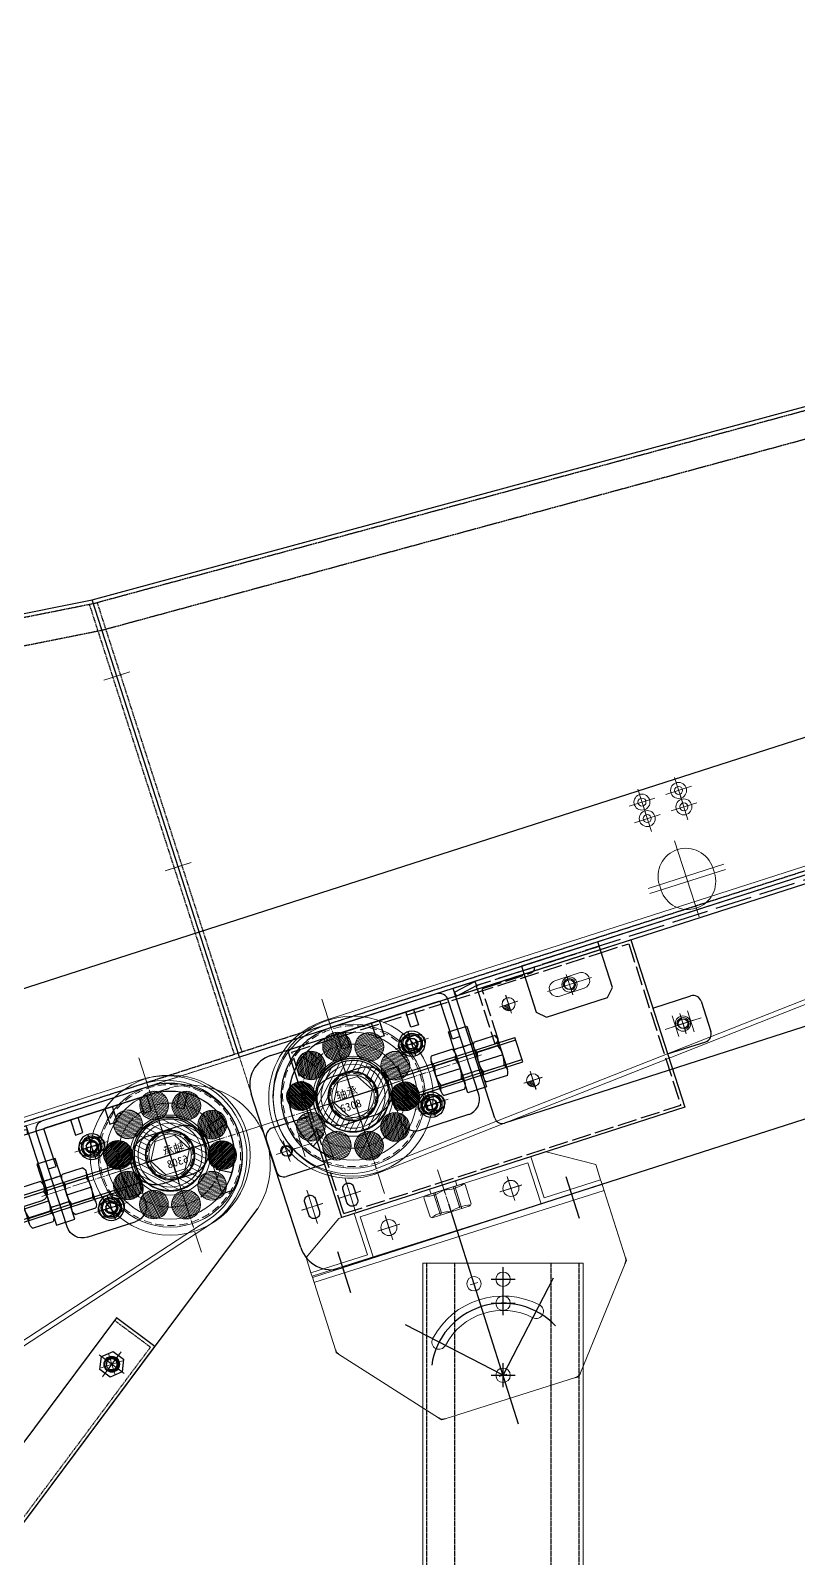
# Model space of a CAD drawing. Header units: millimetres. Extents: x 845401 to 948039, y 511594 to 550263.
# Drawn here: x 902883 to 903362, y 544708 to 545663 of the extents above; entities that cross this region are included whole.
import ezdxf

# ---------------------------------------------------------------- set-up
doc = ezdxf.new("R2010")
doc.units = ezdxf.units.MM
for name, pattern in [('ACAD_ISO02W100', [15, 12, -3]), ('CENTER', [0]), ('CENTER2', [28.575, 19.05, -3.175, 3.175, -3.175]), ('CENTERX2', [4, 2.5, -0.5, 0.5, -0.5]), ('DASHED', [0.75, 0.5, -0.25]), ('DASHED2', [0.375, 0.25, -0.125]), ('HIDDEN', [0.375, 0.25, -0.125])]:
    doc.linetypes.add(name, pattern=pattern)
for name, color, linetype in [('00', 7, 'Continuous'), ('1轮廓实线层', 7, 'Continuous'), ('21', 1, 'Continuous'), ('2细线层', 4, 'Continuous'), ('3中心线层', 1, 'CENTER'), ('4虚线层', 6, 'DASHED'), ('5剖面线层', 2, 'Continuous'), ('CL', 7, 'Continuous'), ('虚线', 4, 'ACAD_ISO02W100')]:
    doc.layers.add(name, color=color, linetype=linetype)
for name, color, linetype, lineweight in [('A-剖-0.10mm.......SECT-L01', 255, 'Continuous', 18), ('中心线', 1, 'CENTER', 9), ('剖面线', 6, 'Continuous', 15), ('粗实线', 7, 'Continuous', 30), ('细实线', 2, 'Continuous', 18)]:
    doc.layers.add(name, color=color, linetype=linetype, lineweight=lineweight)

# ---------------------------------------------------------------- blocks, each defined once
blk = doc.blocks.new('G$C6DD73EE0')
at = {"linetype": 'ByBlock', "lineweight": -2}
h = blk.add_hatch(color=2, dxfattribs=at)
h.paths.add_polyline_path([(2.5, -228.91), (2.5, -237.41), (11, -237.41)])
h.paths.add_polyline_path([(89, -237.41), (97.5, -237.41), (97.5, -228.91)])
for p, q in [((0, -247.41, 6.36), (0, 388.38)), ((100, 388.38), (0, 388.38)), ((100, -247.41, 6.36), (100, 388.38)), ((100, -237.41, 6.36), (0, -237.41, 6.36)), ((100, -247.41, 6.36), (0, -247.41, 6.36))]:
    blk.add_line(p, q)
for centre in [(50, 378.38), (50, 363.38), (50, 318.38), (50, 22.59, 6.36), (50, -77.41, 6.36), (20, -182.41, 6.36), (80, -182.41, 6.36)]:
    blk.add_circle(centre, 4.5)
at = {"layer": '3中心线层'}
for p, q in [((50, 370.88), (50, 385.88)), ((42.5, 378.38), (57.5, 378.38)), ((42.5, 363.38), (57.5, 363.38)), ((50, 355.88), (50, 370.88)), ((50, 310.88), (50, 325.88)), ((42.5, 318.38), (57.5, 318.38)), ((50, 32.79, 6.36), (50, 12.39, 6.36)), ((39.8, 22.59, 6.36), (60.2, 22.59, 6.36)), ((50, -67.21, 6.36), (50, -87.61, 6.36)), ((39.8, -77.41, 6.36), (60.2, -77.41, 6.36)), ((20, -165.91, 6.36), (20, -198.91, 6.36)), ((80, -165.91, 6.36), (80, -198.91, 6.36)), ((3.5, -182.41, 6.36), (36.5, -182.41, 6.36)), ((63.5, -182.41, 6.36), (96.5, -182.41, 6.36)), ((50, -255.79, 6.36), (50, -229.59, 6.36))]:
    blk.add_line(p, q, dxfattribs=at)
at = {"layer": '4虚线层'}
for p, q in [((2.5, -237.41, 6.36), (2.5, 388.38)), ((20, -237.41, 6.36), (20, 388.38)), ((80, -237.41, 6.36), (80, 388.38)), ((97.5, -237.41, 6.36), (97.5, 388.38)), ((42, -237.41, 6.36), (42, -247.41, 6.36)), ((43, -237.41, 6.36), (43, -247.41, 6.36)), ((57, -237.41, 6.36), (57, -247.41, 6.36)), ((58, -237.41, 6.36), (58, -247.41, 6.36))]:
    blk.add_line(p, q, dxfattribs=at)
at = {"layer": '5剖面线层'}
for p, q in [((11, -237.41, 6.36), (2.5, -228.91, 6.36)), ((89, -237.41, 6.36), (97.5, -228.91, 6.36))]:
    blk.add_line(p, q, dxfattribs=at)
blk = doc.blocks.new('G$C56B2856F')
at = {"linetype": 'ByBlock', "lineweight": -2}
h = blk.add_hatch(dxfattribs=at)
h.set_pattern_fill('ANSI31', color=0, scale=0.2, style=0)
h.set_pattern_definition([(45, (-3782.49265, -49905.5814), (-0.449012806, 0.449012806), [])])
h.paths.add_polyline_path([(4.25, 0), (0, 0), (0, -4.25, 0.4142136)])
at = {"color": 1, "linetype": 'CENTER', "lineweight": -2, "ltscale": 3}
for p, q in [((-6.25, 0), (6.25, 0)), ((0, 6.25), (0, -6.25))]:
    blk.add_line(p, q, dxfattribs=at)
at = {"color": 0, "linetype": 'ByBlock', "lineweight": -2}
blk.add_circle((0, 0), 4.25, dxfattribs=at)
blk = doc.blocks.new('G$C93B904BA')
at = {"color": 1, "linetype": 'CENTER', "lineweight": -2, "ltscale": 3}
for p, q in [((-7, 0), (7, 0)), ((0, 7), (0, -7))]:
    blk.add_line(p, q, dxfattribs=at)
at = {"color": 0, "linetype": 'ByBlock', "lineweight": -2}
blk.add_circle((0, 0), 5, dxfattribs=at)
blk = doc.blocks.new('A$C040F782D12')
for p, q in [((862828.4, -655715.1), (862866.9, -655715.1)), ((862828.4, -655715.1), (862828.4, -655715.1)), ((862863.9, -655718.1), (862831.4, -655718.1)), ((862865.4, -655752.1), (862865.4, -655719.6)), ((862868.4, -655716.6), (862868.4, -655755.1)), ((862868.4, -655755.1), (862868.4, -655755.1))]:
    blk.add_line(p, q)
for centre, radius, start, end in [((862831.4, -655715.1), 3, 180, 270), ((862863.9, -655719.6), 1.5, 0, 90), ((862866.9, -655716.6), 1.5, 0, 90), ((862868.4, -655752.1), 3, 180, 270)]:
    blk.add_arc(centre, radius, start, end)
blk = doc.blocks.new('A$C433C1705')
at = {"layer": '虚线', "ltscale": 5}
blk.add_blockref('A$C040F782D12', (-862828.4, 655755.1), dxfattribs=at)
blk = doc.blocks.new('G$C43B7555D')
at = {"layer": '粗实线'}
for p, q in [((6.5, 1.5), (6.5, 91)), ((1036, 91), (6.5, 91)), ((6.5, 91), (6.5, 91)), ((1036, 46), (1036, 91)), ((463.2, 41), (1031, 41)), ((458.2, 36), (458.2, 1.5)), ((453.2, -3.5), (11.5, -3.5))]:
    blk.add_line(p, q, dxfattribs=at)
for centre, radius, start, end in [((463.2, 36), 5, 90.0001, 180.0001), ((1031, 46), 5, 270.0001, 0.0001), ((11.5, 1.5), 5, 180.0001, 270.0001), ((453.2, 1.4), 4.97, 270.0534, 0.309)]:
    blk.add_arc(centre, radius, start, end, dxfattribs=at)
at = {"layer": '虚线', "ltscale": 2}
for p, q in [((6.7, 88.4), (21.5, 91)), ((21.5, 91), (21.7, 88)), ((1020.7, 88), (1021, 91)), ((1021, 91), (1035.7, 88.4)), ((6.7, 88.4), (7.2, 85.4)), ((7.2, 85.4), (21.7, 88)), ((1020.7, 88), (21.7, 88)), ((1020.7, 88), (1035.2, 85.5)), ((1035.7, 88.4), (1035.2, 85.5))]:
    blk.add_line(p, q, dxfattribs=at)
at = {"layer": '虚线'}
for p, q in [((537, 66), (537, 88)), ((540, 66), (540, 88)), ((586.5, 88), (586.5, 66)), ((589.5, 88), (589.5, 66)), ((586.5, 66), (540, 66)), ((586.5, 63), (540, 63))]:
    blk.add_line(p, q, dxfattribs=at)
for centre, start, end in [((540, 66), 180.0001, 270.0001), ((586.5, 66), 270.0001, 0.0001)]:
    blk.add_arc(centre, 3, start, end, dxfattribs=at)
at = {"color": 0, "linetype": 'ByBlock', "lineweight": -2, "xscale": -1, "rotation": 8.58913231783558e-05}
for name, p in [('G$C56B2856F', (38, 70)), ('G$C93B904BA', (80, 70, 0)), ('G$C56B2856F', (258.6, 70)), ('G$C56B2856F', (416.2, 70)), ('G$C93B904BA', (521.2, 70)), ('G$C56B2856F', (741.9, 70)), ('G$C93B904BA', (962.4, 70)), ('G$C56B2856F', (1004.4, 70)), ('G$C56B2856F', (38, 17.5)), ('G$C93B904BA', (143, 22.8)), ('G$C56B2856F', (258.8, 17.5)), ('G$C56B2856F', (416.2, 17.5))]:
    blk.add_blockref(name, p, dxfattribs=at)
at = {"layer": '虚线', "ltscale": 2, "xscale": -1, "rotation": 8.58913231783558e-05}
blk.add_blockref('A$C433C1705', (61.4, 48), dxfattribs=at)
at = {"layer": '虚线', "ltscale": 2, "rotation": 8.589132319238923e-05}
blk.add_blockref('A$C433C1705', (979.4, 48), dxfattribs=at)
blk = doc.blocks.new('*U1971')
for p, q in [((-15.9, -9.81), (-15.9, 9.81)), ((-14.71, 13.09), (-1.19, 13.09)), ((0, 9.81), (0, -9.81)), ((-14.71, 6.54), (-1.19, 6.54)), ((-14.71, -6.54), (-1.19, -6.54)), ((-1.19, -13.08), (-14.71, -13.08))]:
    blk.add_line(p, q)
for centre, radius, start, end in [((-10.82, 9.81), 5.08, 139.9424, 220.0576), ((-5.08, 9.81), 5.08, 319.9424, 40.0576), ((2.64, 0), 18.54, 159.34022, 200.65978), ((-18.54, 0), 18.54, 339.34022, 20.65978), ((-10.82, -9.81), 5.08, 139.9424, 220.0576), ((-5.08, -9.81), 5.08, 319.9424, 40.0576)]:
    blk.add_arc(centre, radius, start, end)
at = {"layer": '3中心线层'}
blk.add_line((-15.9, 0), (0, 0), dxfattribs=at)
blk = doc.blocks.new('*U1972')
for p, q in [((0, -9.81), (0, 9.81)), ((1.19, 13.08), (14.71, 13.08)), ((15.9, 9.81), (15.9, -9.81)), ((14.71, 6.54), (1.19, 6.54)), ((14.71, -6.54), (1.19, -6.54)), ((14.71, -13.09), (1.19, -13.09))]:
    blk.add_line(p, q)
for centre, radius, start, end in [((5.08, 9.81), 5.08, 139.9424, 220.0576), ((10.82, 9.81), 5.08, 319.9424, 40.0576), ((18.54, 0), 18.54, 159.34022, 200.65978), ((-2.64, 0), 18.54, 339.34022, 20.65978), ((5.08, -9.81), 5.08, 139.9424, 220.0576), ((10.82, -9.81), 5.08, 319.9424, 40.0576)]:
    blk.add_arc(centre, radius, start, end)
at = {"layer": '3中心线层'}
blk.add_line((15.9, 0), (0, 0), dxfattribs=at)
blk = doc.blocks.new('*U1973')
at = {"layer": '1轮廓实线层'}
for p, q in [((-10, 9.81), (-10, 0)), ((0, 13.08), (-8.5, 13.08)), ((0, -13.09), (0, 13.08)), ((-10, 0), (-10, -9.81)), ((0, 6.54), (-8.5, 6.54)), ((0, 8), (75, 8)), ((0, -8), (0, 8)), ((75, -8), (75, 8)), ((0, -6.54), (-8.5, -6.54)), ((0, -8), (75, -8)), ((0, -13.09), (-8.5, -13.09))]:
    blk.add_line(p, q, dxfattribs=at)
for centre, radius, start, end in [((-5.68, 9.81), 4.32, 130.73327, 229.26673), ((5.02, 0), 15.02, 154.17392, 205.82608), ((-5.68, -9.81), 4.32, 130.73327, 229.26673)]:
    blk.add_arc(centre, radius, start, end, dxfattribs=at)
at = {"layer": '2细线层'}
for p, q in [((0, 6.4), (75, 6.4)), ((0, -6.4), (75, -6.4))]:
    blk.add_line(p, q, dxfattribs=at)
blk = doc.blocks.new('6308zza')
h = blk.add_hatch()
h.set_pattern_fill('ANSI31', color=2, scale=0.25, style=0)
h.set_pattern_definition([(45, (-1872.5048, -2641.3872), (-0.561266, 0.561266), [])])
h.paths.add_polyline_path([(9, 32.5, 1), (-9, 32.5, 1)])
h = blk.add_hatch()
h.set_pattern_fill('ANSI31', color=2, scale=0.25, angle=36, style=0)
h.set_pattern_definition([(81, (37.6802, -3237.5578), (-0.78397762, 0.12416986), [])])
h.paths.add_polyline_path([(-28.1, 26.29, 1), (-10.1, 26.29, 1)])
h = blk.add_hatch()
h.set_pattern_fill('ANSI31', color=2, scale=0.25, angle=-36, style=0)
h.set_pattern_definition([(9, (-3067.45665, -1036.2964), (-0.12416986, 0.78397762), [])])
h.paths.add_polyline_path([(10.1, 26.29, 1), (28.1, 26.29, 1)])
h = blk.add_hatch()
h.set_pattern_fill('ANSI31', color=2, scale=0.25, angle=72, style=0)
h.set_pattern_definition([(117, (1933.4727, -2597.09144), (-0.70723643, -0.36035496), [])])
h.paths.add_polyline_path([(-39.91, 10.04, 1), (-21.91, 10.04, 1)])
h = blk.add_hatch()
h.set_pattern_fill('ANSI31', color=2, scale=0.25, angle=-72, style=0)
h.set_pattern_definition([(333, (-3090.7443, 964.6244), (0.36035496, 0.70723643), [])])
h.paths.add_polyline_path([(39.91, 10.04, 1), (21.91, 10.04, 1)])
h = blk.add_hatch()
h.set_pattern_fill('ANSI31', color=2, scale=0.25, angle=108, style=0)
h.set_pattern_definition([(153, (3090.7443, -964.6244), (-0.36035496, -0.70723643), [])])
h.paths.add_polyline_path([(-39.91, -10.04, 1), (-21.91, -10.04, 1)])
h = blk.add_hatch()
h.set_pattern_fill('ANSI31', color=2, scale=0.25, angle=-108, style=0)
h.set_pattern_definition([(297, (-1933.4727, 2597.09144), (0.70723643, 0.36035496), [])])
h.paths.add_polyline_path([(39.91, -10.04, 1), (21.91, -10.04, 1)])
h = blk.add_hatch()
h.set_pattern_fill('ANSI31', color=2, scale=0.25, angle=144, style=0)
h.set_pattern_definition([(189, (3067.45665, 1036.2964), (0.12416986, -0.78397762), [])])
h.paths.add_polyline_path([(-10.1, -26.29, 1), (-28.1, -26.29, 1)])
h = blk.add_hatch()
h.set_pattern_fill('ANSI31', color=2, scale=0.25, angle=-144, style=0)
h.set_pattern_definition([(261, (-37.6802, 3237.5578), (0.78397762, -0.12416986), [])])
h.paths.add_polyline_path([(28.1, -26.29, 1), (10.1, -26.29, 1)])
h = blk.add_hatch()
h.set_pattern_fill('ANSI31', color=2, scale=0.25, angle=180, style=0)
h.set_pattern_definition([(225, (1872.5048, 2641.3872), (0.561266, -0.561266), [])])
h.paths.add_polyline_path([(9, -32.5, 1), (-9, -32.5, 1)])
at = {"color": 1, "linetype": 'CENTER2', "ltscale": 0.25}
for p, q in [((0, 50), (0, -50)), ((-50, 0), (50, 0))]:
    blk.add_line(p, q, dxfattribs=at)
at = {"color": 2}
for centre, radius in [((0, 0), 45), ((0, 0), 40), ((0, 32.5), 9), ((-19.1, 26.29), 9), ((19.1, 26.29), 9), ((0, 0), 25), ((0, 0), 20), ((-30.91, 10.04), 9), ((30.91, 10.04), 9), ((-30.91, -10.04), 9), ((30.91, -10.04), 9), ((-19.1, -26.29), 9), ((19.1, -26.29), 9), ((0, -32.5), 9)]:
    blk.add_circle(centre, radius, dxfattribs=at)
at = {"color": 1, "linetype": 'CENTER2', "ltscale": 0.25}
blk.add_circle((0, 0), 32.5, dxfattribs=at)
at = {"color": 3, "insert": (-10.02, 5.53), "char_height": 5, "width": 23.1038, "attachment_point": 1}
blk.add_mtext('{\\fSimSun|b0|i0|c134|p54;轴承}6308', dxfattribs=at)
blk = doc.blocks.new('ztt2015-05-20e')
at = {"layer": '剖面线'}
h = blk.add_hatch(dxfattribs=at)
h.set_pattern_fill('ANSI31', color=256, scale=25, style=0)
h.set_pattern_definition([(45, (-811205.8484, 604385.6305), (-2.209708691, 2.209708691), [])])
h.paths.add_polyline_path([(-7, 15.5), (-7, 22.5, 0.414214), (-29.5, 0), (-22.5, 0, -0.414214)])
h.paths.add_polyline_path([(-7, 22.5), (-7, 15.5, -0.414214), (8.5, 0), (15.5, 0, 0.414214)])
h.paths.add_polyline_path([(15.5, 0), (8.5, 0, -0.414214), (-7, -15.5), (-7, -22.5, 0.414214)])
h.paths.add_polyline_path([(-22.5, 0), (-29.5, 0, 0.414214), (-7, -22.5), (-7, -15.5, -0.414214)])
at = {"layer": '中心线'}
for p, q in [((-7, 28), (-7, -28)), ((-35, 0), (21, 0))]:
    blk.add_line(p, q, dxfattribs=at)
at = {"layer": '粗实线', "color": 0}
for radius in [22.5, 15.5]:
    blk.add_circle((-7, 0), radius, dxfattribs=at)
blk = doc.blocks.new('A$C20566805')
at = {"color": 1, "linetype": 'CENTERX2'}
for p, q in [((26, 0), (26, 52)), ((0, 26), (52, 26))]:
    blk.add_line(p, q, dxfattribs=at)
at = {"color": 0}
blk.add_lwpolyline([(19.65, 37), (13.3, 26), (19.65, 15), (32.35, 15), (38.7, 26), (32.35, 37)], close=True, dxfattribs=at)
for radius in [22.5, 15]:
    blk.add_circle((26, 26), radius, dxfattribs=at)
at = {"color": 4, "linetype": 'DASHED2'}
blk.add_circle((26, 26), 13.25, dxfattribs=at)
blk = doc.blocks.new('gzsf1234-0o9u')
at = {"color": 1, "linetype": 'CENTER2'}
for p, q in [((11.89, 46.73), (11.89, -80.78)), ((11.89, 0.48), (11.89, -34.52)), ((-51.86, -17.02), (75.65, -17.02)), ((-8.61, -17.02), (32.39, -17.02))]:
    blk.add_line(p, q, dxfattribs=at)
for radius in [50, 20]:
    blk.add_circle((11.89, -17.02), radius)
at = {"color": 4, "linetype": 'HIDDEN', "ltscale": 20}
for radius in [44, 22.5, 15, 14.25]:
    blk.add_circle((11.89, -17.02), radius, dxfattribs=at)
blk.add_blockref('6308zza', (11.89, -17.02))
at = {"color": 0}
for name, p in [('ztt2015-05-20e', (18.89, -17.02)), ('A$C20566805', (-14.11, -43.02))]:
    blk.add_blockref(name, p, dxfattribs=at)
blk = doc.blocks.new('护套')
for p, q in [((-23.5, 0), (-23.5, -33)), ((23.5, 0), (23.5, -23))]:
    blk.add_line(p, q)
blk.add_arc((0, 0), 23.5, 0, 180)
at = {"layer": '00', "ltscale": 0.08}
for centre in [(45, 20), (45, -20)]:
    blk.add_circle(centre, 3.5, dxfattribs=at)
at = {"layer": '00', "color": 4, "ltscale": 0.08}
for centre in [(45, 20), (45, -20)]:
    blk.add_arc(centre, 4, 90, 0, dxfattribs=at)
at = {"layer": '1轮廓实线层'}
for p, q in [((69, 45), (0, 45)), ((75, -23), (75, 39)), ((65, -33), (33.5, -33))]:
    blk.add_line(p, q, dxfattribs=at)
blk.add_lwpolyline([(75, 15), (70, 15), (70, 39, 0.414214), (69, 40), (0, 40, 0.72668), (-23.5, -32.37, 0.72668)], format="xyb", dxfattribs=at)
for centre, radius, start, end in [((0, 0), 45, 90, 227.16657), ((69, 39), 6, 0, 90), ((33.5, -23), 10, 180, 270), ((65, -23), 10, 270, 0)]:
    blk.add_arc(centre, radius, start, end, dxfattribs=at)
at = {"layer": '3中心线层'}
for p, q in [((38.37, 20), (51.63, 20)), ((45, 14), (45, 26)), ((0, 16.74), (0, -16.74)), ((-16.74, 0), (16.74, 0)), ((45, -26), (45, -14)), ((38.37, -20), (51.63, -20))]:
    blk.add_line(p, q, dxfattribs=at)
at = {"layer": 'CL', "ltscale": 0.08}
blk.add_line((-30.59, -33), (-23.5, -33), dxfattribs=at)
for points in [[(7.5, 40), (7.5, 30), (2.5, 30), (2.5, 40)], [(30, 40), (30, 30), (25, 30), (25, 40)], [(52.5, 40), (52.5, 30), (47.5, 30), (47.5, 40)], [(-17.8, 35.82), (-12.83, 27.23), (-17.17, 24.73), (-22.13, 33.32)], [(-37.91, 12.75), (-28.33, 10.18), (-29.62, 5.35), (-39.21, 7.92)], [(-35.82, -17.8), (-27.23, -12.83), (-24.73, -17.17), (-33.32, -22.13)]]:
    blk.add_lwpolyline(points, dxfattribs=at)
blk = doc.blocks.new('OHM08')
at = {"layer": '21', "linetype": 'Continuous'}
for p, q in [((-2, 0), (-7.5, 0)), ((-1, 0), (1, 0)), ((0, 2), (0, 7.5)), ((0, -1), (0, 1)), ((2, 0), (7.5, 0)), ((0, -2), (0, -7.5))]:
    blk.add_line(p, q, dxfattribs=at)
blk.add_lwpolyline([(3, 1.73), (0, 3.46), (-3, 1.73), (-3, -1.73), (0, -3.46), (3, -1.73)], close=True, dxfattribs=at)
for radius in [6.5, 5.63]:
    blk.add_circle((0, 0), radius, dxfattribs=at)
blk = doc.blocks.new('A$C31E67C0F')
at = {"layer": '21', "linetype": 'Continuous'}
blk.add_circle((8, 8), 8, dxfattribs=at)
at = {"linetype": 'Continuous'}
blk.add_blockref('OHM08', (8, 8), dxfattribs=at)
blk = doc.blocks.new('G$C1B4E7024')
at = {"color": 6, "linetype": 'DASHED', "lineweight": -2}
blk.add_lwpolyline([(63.75, 108.75), (3.75, 108.75), (3.75, 83.75)], dxfattribs=at)
blk.add_lwpolyline([(63.75, 108.75), (3.75, 108.75), (3.75, 83.75)], dxfattribs=at)
blk.add_lwpolyline([(63.75, 108.75), (3.75, 108.75), (3.75, 83.75)], dxfattribs=at)
at = {"color": 0, "linetype": 'ByBlock', "lineweight": -2}
blk.add_circle((63.75, 63.75), 50, dxfattribs=at)
at = {"color": 0}
blk.add_circle((63.75, 64.76), 23, dxfattribs=at)
blk.add_blockref('gzsf1234-0o9u', (51.86, 80.78))
at = {"extrusion": (0, 0, -1), "xscale": -1, "zscale": -1}
blk.add_blockref('护套', (-63.75, 63.75), dxfattribs=at)
at = {"layer": '1轮廓实线层'}
for name, p in [('*U1973', (96.19, 59.75)), ('*U1971', (132.75, 59.75)), ('*U1972', (144.75, 59.75))]:
    blk.add_blockref(name, p, dxfattribs=at)
at = {"layer": '21', "linetype": 'Continuous'}
for p in [(100.75, 75.75), (100.75, 35.75)]:
    blk.add_blockref('A$C31E67C0F', p, dxfattribs=at)
blk = doc.blocks.new('M8LMDS')
at = {"layer": '中心线', "ltscale": 2.5}
for p, q in [((0, 9.69), (0, -9.69)), ((-9.69, 0), (9.69, 0))]:
    blk.add_line(p, q, dxfattribs=at)
at = {"layer": '虚线', "color": 2}
blk.add_lwpolyline([(-4.04, 7), (-8.08, 0), (-4.04, -7), (4.04, -7), (8.08, 0), (4.04, 7)], close=True, dxfattribs=at)
at = {"layer": '虚线', "color": 2, "ltscale": 10}
blk.add_circle((0, 0), 3.4, dxfattribs=at)
blk.add_arc((0, 0), 4, 0, 270, dxfattribs=at)
blk = doc.blocks.new('G$C99142C59')
at = {"layer": '中心线', "color": 1, "linetype": 'CENTER2', "ltscale": 5}
for p, q in [((-8, 0), (8, 0)), ((0, -8), (0, 8))]:
    blk.add_line(p, q, dxfattribs=at)
at = {"layer": '粗实线'}
blk.add_circle((0, 0), 4.5, dxfattribs=at)
blk.add_blockref('M8LMDS', (0, 0))
blk = doc.blocks.new('G$CC7797B18')
at = {"color": 0, "linetype": 'ByBlock', "lineweight": -2, "xscale": -1, "rotation": 270}
blk.add_blockref('G$C99142C59', (0, 0), dxfattribs=at)
blk = doc.blocks.new('A$C38D108FB')
at = {"layer": '粗实线'}
blk.add_lwpolyline([(0, 325), (30, 325), (30, 25), (0, 25)], close=True, dxfattribs=at)
at = {"layer": '虚线', "linetype": 'DASHED'}
blk.add_lwpolyline([(0, 323), (28, 323), (28, 27), (0, 27)], dxfattribs=at)
at = {"color": 0, "linetype": 'ByBlock', "lineweight": -2, "rotation": 90}
blk.add_blockref('G$CC7797B18', (15, 300), dxfattribs=at)
at = {"color": 0, "linetype": 'ByBlock', "lineweight": -2, "xscale": -1, "rotation": 90}
blk.add_blockref('G$CC7797B18', (15, 50), dxfattribs=at)
blk = doc.blocks.new('A$C3BF44A2F')
at = {"layer": '中心线', "ltscale": 4}
for p, q in [((570.01, 62.5), (570.01, 50.5)), ((770.01, 62.5), (770.01, 50.5))]:
    blk.add_line(p, q, dxfattribs=at)
at = {"layer": '粗实线'}
for p, q in [((200, 245), (200, 305)), ((200, 305), (200, 305)), ((200, 305), (870, 305)), ((870, 305), (870, 55)), ((200, 245), (470, 55)), ((870, 55), (470, 55))]:
    blk.add_line(p, q, dxfattribs=at)
at = {"layer": '虚线'}
for p, q in [((202.5, 302.5), (867.5, 302.5)), ((202.5, 246.3), (202.5, 302.5)), ((867.5, 302.5), (867.5, 57.5)), ((202.5, 290), (200, 290)), ((202.5, 275), (200, 275)), ((202.5, 270), (200, 270)), ((870, 255.01), (867.5, 255.01)), ((202.5, 246.3), (200, 245)), ((202.5, 246.3), (470.79, 57.5)), ((870, 240.01), (867.5, 240.01)), ((870, 235.01), (867.5, 235.01)), ((250.51, 212.51), (249.07, 210.47)), ((870, 85.01), (867.5, 85.01)), ((870, 70.01), (867.5, 70.01)), ((867.5, 57.5), (470.78, 57.5)), ((870, 65.01), (867.5, 65.01))]:
    blk.add_line(p, q, dxfattribs=at)
blk = doc.blocks.new('ew323')
at = {"color": 2, "linetype": 'HIDDEN', "ltscale": 10}
for p, q in [((-1.46, 60.5), (-1.46, 46)), ((10.54, 60.5), (10.54, 46))]:
    blk.add_line(p, q, dxfattribs=at)
at = {"color": 2}
for p, q in [((-1.46, 47.25), (-1.46, 59.24)), ((10.54, 47.25), (10.54, 59.24))]:
    blk.add_line(p, q, dxfattribs=at)
at = {"color": 1, "linetype": 'CENTER2', "ltscale": 0.25}
blk.add_line((4.54, 63.3), (4.54, 41.92), dxfattribs=at)
at = {"color": 2}
blk.add_lwpolyline([(-7.96, 60.5), (17.04, 60.5), (18.04, 59.5), (18.04, 47), (17.04, 46), (-7.96, 46), (-8.96, 47), (-8.96, 59.5)], close=True, dxfattribs=at)
blk.add_lwpolyline([(-2.46, 46), (-2.46, 60.5), (11.54, 60.5), (11.54, 46)], dxfattribs=at)
for centre, start, end in [((-2.26, 78.34), 251.72079, 290.86753), ((11.34, 78.34), 249.13247, 288.27921), ((-2.26, 28.16), 69.13247, 108.27921), ((11.34, 28.16), 71.72079, 110.86753)]:
    blk.add_arc(centre, 19.09, start, end, dxfattribs=at)
blk = doc.blocks.new('A$C58470C7F')
at = {"color": 1, "linetype": 'CENTER', "lineweight": -2, "ltscale": 3}
blk.add_line((85, 24.11), (85, 40.11), dxfattribs=at)
at = {"color": 0, "linetype": 'ByBlock', "lineweight": -2}
for p, q in [((17, 30), (-10, 13)), ((17, 30), (27, 30)), ((143, 30), (27, 30)), ((27, 30), (27, 3)), ((143, 3), (143, 30)), ((143, 30), (153, 30)), ((153, 30), (180, 13)), ((30, 0), (30, 27)), ((30, 27), (140, 27)), ((140, 27), (140, 0)), ((-10, 3), (-10, 13)), ((180, 13), (180, 3)), ((27, 3), (-10, 3)), ((-10, 3), (-10, 0)), ((-10, 0), (30, 0)), ((140, 0), (180, 0)), ((180, 3), (143, 3)), ((180, 0), (180, 3))]:
    blk.add_line(p, q, dxfattribs=at)
at = {"color": 4, "linetype": 'DASHED', "lineweight": -2}
for p, q in [((76.5, 30), (76.5, 27)), ((93.5, 30), (93.5, 27))]:
    blk.add_line(p, q, dxfattribs=at)
at = {"color": 1, "linetype": 'CENTER', "lineweight": -2}
for p, q in [((45, 22.91), (45, 7.09)), ((125, 22.91), (125, 7.09)), ((37.75, 15), (52.25, 15)), ((117.75, 15), (132.25, 15)), ((10, 6.43), (10, -5.07)), ((160, 6.43), (160, -5.07))]:
    blk.add_line(p, q, dxfattribs=at)
at = {"color": 0, "linetype": 'ByBlock', "lineweight": -2}
blk.add_lwpolyline([(30, 27), (140, 27), (140, 0), (30, 0)], close=True, dxfattribs=at)
for centre in [(45, 15), (125, 15)]:
    blk.add_circle(centre, 5, dxfattribs=at)
at = {"xscale": -1}
blk.add_blockref('ew323', (89.54, -33.5), dxfattribs=at)
blk = doc.blocks.new('G$C22525416')
at = {"color": 0, "linetype": 'ByBlock', "lineweight": -2}
for centre in [(-4.7, 193.7), (79.4, 193.7)]:
    blk.add_circle(centre, 5.25, dxfattribs=at)
blk.add_arc((1207.4, 272.5), 52.6, 309.6933, 87.1835, dxfattribs=at)
at = {"layer": '中心线', "color": 1, "linetype": 'CENTER2', "ltscale": 8}
for p, q in [((46.6, 296.6), (46.6, 311.3)), ((1149.7, 296.6), (1149.7, 311.3)), ((-0.6, 263.5), (-0.6, 302.4)), ((35.1, 304), (58.2, 304)), ((1161.3, 304), (1138.1, 304)), ((1197, 263.5), (1197, 302.4)), ((-30, 283), (28.8, 283)), ((67.9, 283), (87.8, 283)), ((1128.4, 283), (1108.5, 283)), ((1226.4, 283), (1167.6, 283)), ((35.1, 262), (58.2, 262)), ((46.6, 254.6), (46.6, 269.3)), ((1161.3, 262), (1138.1, 262)), ((1149.7, 254.6), (1149.7, 269.3))]:
    blk.add_line(p, q, dxfattribs=at)
at = {"layer": '中心线'}
for p, q in [((156.9, 315), (156.9, 303.5)), ((151.2, 309.3), (162.7, 309.3)), ((-58.9, 262), (-47.4, 262)), ((-53.2, 267.7), (-53.2, 256.2)), ((214.2, 262), (225.8, 262)), ((220, 267.7), (220, 256.2)), ((-48.4, 233.6), (-48.4, 210.5)), ((-48.4, 233.1), (-48.4, 211.1)), ((-22.2, 233.6), (-22.2, 210.5)), ((-22.2, 233.1), (-22.2, 211.1)), ((-55.8, 222.1), (-41.1, 222.1)), ((-55.4, 222.1), (-41.4, 222.1)), ((-29.5, 222.1), (-14.8, 222.1)), ((-29.2, 222.1), (-15.2, 222.1)), ((-4.7, 200.9), (-4.7, 189.9)), ((79.4, 200.9), (79.4, 187.4)), ((-11.9, 193.7), (2.6, 193.7)), ((72.1, 193.7), (86.6, 193.7))]:
    blk.add_line(p, q, dxfattribs=at)
at = {"layer": '粗实线'}
for p, q in [((-43.7, 325), (1210, 325)), ((376.8, 325), (1210, 325)), ((-63.7, 199), (-63.7, 305)), ((892.3, -16.4), (1241, 232)), ((304.5, 178), (-42.7, 178))]:
    blk.add_line(p, q, dxfattribs=at)
for points in [[(50.8, 299.3), (42.4, 299.3, -0.414214), (37.7, 304, -0.414214), (42.4, 308.7), (50.8, 308.7, -0.414214), (55.6, 304, -0.414214)], [(1145.5, 299.3), (1153.9, 299.3, 0.414214), (1158.6, 304, 0.414214), (1153.9, 308.7), (1145.5, 308.7, 0.414214), (1140.8, 304, 0.414214)], [(1206.9, 299.3), (1187, 299.3, 0.414214), (1170.7, 283, 0.414214), (1187, 266.7), (1206.9, 266.7, 0.414214), (1223.2, 283, 0.414214)], [(50.8, 257.2), (42.4, 257.2, -0.414214), (37.7, 262, -0.414214), (42.4, 266.7), (50.8, 266.7, -0.414214), (55.6, 262, -0.414214)], [(1145.5, 257.2), (1153.9, 257.2, 0.414214), (1158.6, 262, 0.414214), (1153.9, 266.7), (1145.5, 266.7, 0.414214), (1140.8, 262, 0.414214)]]:
    blk.add_lwpolyline(points, format="xyb", close=True, dxfattribs=at)
for points in [[(71.8, 304), (84.5, 304), (84.5, 262), (71.8, 262)], [(1124.5, 304), (1111.9, 304), (1111.9, 262), (1124.5, 262)]]:
    blk.add_lwpolyline(points, close=True, dxfattribs=at)
at = {"layer": '粗实线', "elevation": 0}
for points in [[(-10.6, 299.3), (9.3, 299.3, -0.414214), (25.6, 283, -0.414214), (9.3, 266.7), (-10.6, 266.7, -0.414214), (-26.9, 283, -0.414214)], [(-52.1, 217.8), (-52.1, 226.3, -0.414214), (-48.4, 229.9), (-48.4, 229.9, -0.414214), (-44.8, 226.3), (-44.8, 217.8, -0.414214), (-48.4, 214.2), (-48.4, 214.2, -0.414214)], [(-25.8, 217.8), (-25.8, 226.3, -0.414214), (-22.2, 229.9), (-22.2, 229.9, -0.414214), (-18.5, 226.3), (-18.5, 217.8, -0.414214), (-22.2, 214.2), (-22.2, 214.2, -0.414214)]]:
    blk.add_lwpolyline(points, format="xyb", close=True, dxfattribs=at)
at = {"layer": '粗实线'}
for centre in [(156.9, 309.3), (-53.2, 262), (220, 262)]:
    blk.add_circle(centre, 3.25, dxfattribs=at)
for centre, radius, start, end in [((-43.7, 305), 20, 90.0001, 180.0001), ((-42.7, 199), 21, 180.0001, 270.0001)]:
    blk.add_arc(centre, radius, start, end, dxfattribs=at)
at = {"layer": '细实线'}
for centre in [(156.9, 309.3), (-53.2, 262), (220, 262)]:
    blk.add_arc(centre, 4, 270.0001, 180.0001, dxfattribs=at)
at = {"layer": '虚线', "linetype": 'DASHED', "ltscale": 0.5}
for p, q in [((71.8, 291.9), (84.5, 291.9)), ((1124.5, 291.9), (1111.9, 291.9)), ((71.8, 274.1), (84.5, 274.1)), ((1124.5, 274.1), (1111.9, 274.1))]:
    blk.add_line(p, q, dxfattribs=at)
at = {"color": 0, "linetype": 'ByBlock', "lineweight": -2, "xscale": -1, "rotation": 9.018582662945749e-05}
for p in [(115, 309.2), (115, 256.8, 0)]:
    blk.add_blockref('G$C56B2856F', p, dxfattribs=at)
at = {"color": 0, "linetype": 'ByBlock', "lineweight": -2, "xscale": -1.050513166964526, "yscale": 1.050513166964526, "zscale": 1.050513166964527, "rotation": 9.018582662945749e-05}
blk.add_blockref('G$C93B904BA', (1118.5, 164), dxfattribs=at)
blk = doc.blocks.new('G$CC241A7A9')
at = {"layer": '中心线', "ltscale": 4}
for p, q in [((265, 53.19), (265, 66.82)), ((265, 53.19), (265, 66.82)), ((275, 53.19), (275, 66.82)), ((3.18, 60), (16.82, 60)), ((10, 53.18), (10, 66.82)), ((10, 53.18), (10, 66.82)), ((26.82, 60), (13.18, 60)), ((20, 53.18), (20, 66.82)), ((258.18, 60), (271.82, 60)), ((281.82, 60), (268.18, 60))]:
    blk.add_line(p, q, dxfattribs=at)
at = {"layer": '中心线', "ltscale": 0.25}
blk.add_line((270, 65.77), (270, 54.24), dxfattribs=at)
at = {"layer": '粗实线'}
for p, q in [((30, 76.47), (5, 76.47)), ((0, 70), (0, 50)), ((255, 75), (280, 75)), ((285, 70), (285, 50)), ((30, 45), (5, 45)), ((255, 45), (280, 45))]:
    blk.add_line(p, q, dxfattribs=at)
blk.add_lwpolyline([(50.84, 120), (235, 120), (255, 120), (255, 10), (30, 10), (30, 120)], close=True, dxfattribs=at)
for centre, radius, start, end in [((6.44, 70.2), 6.44, 102.89409, 181.71873), ((280, 70), 5, 0.00009, 90.00009), ((5, 50), 5, 180.00009, 270.00009), ((280, 50), 5, 270.00009, 0.00009)]:
    blk.add_arc(centre, radius, start, end, dxfattribs=at)
at = {"layer": '虚线'}
blk.add_line((32, 12), (253, 12), dxfattribs=at)
blk.add_lwpolyline([(32, 12), (32, 118), (62.08, 118), (233.76, 118), (253, 118), (253, 12)], dxfattribs=at)
blk = doc.blocks.new('G$CFCAD1EAC')
at = {"color": 1}
for points in [[(880.94, 292.56), (65.17, 239.65, -1.034279), (61.77, 340.44), (1201.55, 340.44, -0.874173), (1214.92, 241.34), (520.91, 51.64, -1.17665), (503.49, 211.34), (881.6, 197.54, 1.06248)], [(880.75, 295.41), (64.97, 242.5, -1.034279), (61.77, 337.59), (1201.55, 337.59, -0.874173), (1214.16, 244.1), (520.15, 54.39), (520.15, 54.39, -1.176676), (503.34, 208.48), (881.45, 194.69, 1.062473)]]:
    blk.add_lwpolyline(points, format="xyb", close=True, dxfattribs=at)
at = {"color": 0, "linetype": 'ByBlock', "lineweight": -2, "rotation": 359.9999999999903}
for name, p in [('G$C1B4E7024', (0.4, 226.32)), ('A$C58470C7F', (15.31, 190.08))]:
    blk.add_blockref(name, p, dxfattribs=at)
at = {"color": 0, "linetype": 'ByBlock', "lineweight": -2, "xscale": -1}
for name, p, rotation in [('G$C1B4E7024', (1267.92, 226.32), 359.9999999999903), ('A$C3BF44A2F', (1272.67, -19.94), 359.9999999999903), ('A$C38D108FB', (1161.47, 218.07), 125.463874823896)]:
    blk.add_blockref(name, p, dxfattribs=dict(at, rotation=rotation))
at = {"xscale": 0.9519157221889137, "yscale": 0.9519157221889137, "zscale": 0.9519157221889137, "rotation": 359.9999999999903}
for name, p in [('G$C43B7555D', (138.01, 248.47, 0)), ('G$C22525416', (64.75, 20.7))]:
    blk.add_blockref(name, p, dxfattribs=at)
blk.add_blockref('G$CC241A7A9', (4.16, 210.05))
blk = doc.blocks.new('A$C36980DBC')
for p, q in [((0, 127.1), (190, 127.1)), ((0, 78.91), (0, 127.1)), ((190, 78.91), (190, 127.1)), ((0, 123.1), (190, 123.1)), ((92.5, 92.1), (97.5, 92.1)), ((95, 89.6), (95, 94.6)), ((1.16, 75.71), (48.5, 18.9)), ((188.84, 75.71), (141.5, 18.9)), ((92.5, 32.1), (97.5, 32.1)), ((95, 29.6), (95, 34.6)), ((137.66, 17.1), (52.34, 17.1))]:
    blk.add_line(p, q)
for centre in [(95, 92.1), (95, 32.1)]:
    blk.add_circle(centre, 4.5)
for centre, radius, start, end in [((5, 78.91), 5, 180, 219.80557), ((95, 32.1), 49.5, 45, 135), ((185, 78.91), 5, 320.19443, 0), ((63.18, 63.92), 4.5, 135, 315), ((95, 32.1), 40.5, 45, 135), ((126.82, 63.92), 4.5, 225, 45), ((52.34, 22.1), 5, 219.80557, 270), ((137.66, 22.1), 5, 270, 320.19443)]:
    blk.add_arc(centre, radius, start, end)
at = {"layer": '2细线层'}
for p, q in [((0, 78.91), (0, 77.1)), ((1.16, 75.71), (0, 77.1)), ((188.84, 75.71), (190, 77.1)), ((190, 78.91), (190, 77.1)), ((50, 17.1), (48.5, 18.9)), ((52.34, 17.1), (50, 17.1)), ((137.66, 17.1), (140, 17.1)), ((140, 17.1), (141.5, 18.9))]:
    blk.add_line(p, q, dxfattribs=at)
at = {"layer": '3中心线层'}
for p, q in [((95, 0), (95, 144.32)), ((20, 109.92), (20, 136.84)), ((170, 110.99), (170, 138.46)), ((95, 32.1), (46.54, 80.56)), ((95, 32.1), (143.46, 80.56))]:
    blk.add_line(p, q, dxfattribs=at)
blk.add_arc((95, 32.1), 45, 25.70181, 154.29819, dxfattribs=at)
blk = doc.blocks.new('A$C5FC54899')
at = {"color": 1, "linetype": 'CENTER', "lineweight": -2, "ltscale": 3}
for p, q in [((14.5, 13), (14.5, 0)), ((0, 6.5), (29, 6.5))]:
    blk.add_line(p, q, dxfattribs=at)
at = {"color": 0, "linetype": 'ByBlock', "lineweight": -2}
blk.add_lwpolyline([(6.5, 1.5), (22.5, 1.5, 0.414214), (27.5, 6.5, 0.414214), (22.5, 11.5), (6.5, 11.5, 0.414214), (1.5, 6.5, 0.414214)], format="xyb", close=True, dxfattribs=at)
blk = doc.blocks.new('A$C4D7926B7')
at = {"layer": '粗实线'}
blk.add_lwpolyline([(5, -5), (5, -5), (0, 0), (0, 30), (50, 30), (50, 0), (45, -5), (5, -5)], dxfattribs=at)
at = {"layer": '虚线', "color": 4, "linetype": 'DASHED'}
blk.add_line((0, 27), (50, 27), dxfattribs=at)
at = {"color": 0, "linetype": 'ByBlock', "lineweight": -2}
blk.add_blockref('A$C5FC54899', (10.5, 3.5), dxfattribs=at)
blk = doc.blocks.new('G$CAE280B22')
at = {"color": 1}
for p, q in [((24.76, 49.84), (24.76, 0)), ((0, 26.62), (49.52, 26.62)), ((0, 23.22), (49.52, 23.22))]:
    blk.add_line(p, q, dxfattribs=at)
blk.add_lwpolyline([(24.76, 5.72), (24.76, 5.72, 0.414214), (42.26, 23.22), (42.26, 26.62, 0.414214), (24.76, 44.12), (24.76, 44.12, 0.414214), (7.26, 26.62), (7.26, 23.22, 0.414214)], format="xyb", close=True)
blk = doc.blocks.new('G$C397DBCB9')
at = {"color": 1}
blk.add_blockref('G$CAE280B22', (-24.76, -21.31), dxfattribs=at)
blk = doc.blocks.new('G$CD2AE9158')
at = {"layer": 'A-剖-0.10mm.......SECT-L01'}
for radius in [5, 2.5]:
    blk.add_circle((8.42, 8.42), radius, dxfattribs=at)
at = {"layer": '中心线'}
for p, q in [((8.42, 16.84), (8.42, 0)), ((16.84, 8.42), (0, 8.42))]:
    blk.add_line(p, q, dxfattribs=at)
blk = doc.blocks.new('A$C623a7575')
at = {"color": 0, "linetype": 'ByBlock', "lineweight": -2}
blk.add_line((424.52, 107.05, 0), (91.91, 0, 0), dxfattribs=at)
blk.add_line((91.91, 0, 0), (377.48, 91.91, 0))
at = {"layer": '中心线'}
for p, q in [((9.19, 236.01, 0), (23.47, 240.6, 0)), ((47.48, 117.02, 0), (61.76, 121.61, 0))]:
    blk.add_line(p, q, dxfattribs=at)
at = {"layer": '粗实线'}
for p, q in [((1310.57, 478.35, 0), (66.79, 78.06, 0)), ((1310.57, 392.21, 0), (91.91, 0, 0))]:
    blk.add_line(p, q, dxfattribs=at)
at = {"layer": '粗实线', "elevation": 0}
blk.add_lwpolyline([(91.91, 0), (0, 285.58), (1310.67, 641.27)], dxfattribs=at)
at = {"layer": '虚线', "color": 4, "linetype": 'DASHED'}
for p, q in [((1310.67, 638.77, -6.74), (0.77, 283.2, 0)), ((1310.67, 621.27, 0), (6.13, 266.54, 0)), ((1310.57, 394.84, 0), (91.14, 2.38, 0)), ((93.52, 3.15, 0), (3.15, 283.96, 0))]:
    blk.add_line(p, q, dxfattribs=at)
at = {"color": 2, "rotation": 17.83999483914048}
blk.add_blockref('G$C397DBCB9', (372.35, 107.85, 0), dxfattribs=at)
at = {"color": 0, "linetype": 'ByBlock', "lineweight": -2, "xscale": -1, "rotation": 17.83997766936051}
blk.add_blockref('A$C4D7926B7', (324.81, 43.44, 0), dxfattribs=at)
at = {"layer": 'A-剖-0.10mm.......SECT-L01', "rotation": 287.8399948391405}
for p in [(355.45, 172.02, 0), (332.61, 164.67, 0), (358.76, 161.74, 0), (335.92, 154.39, 0)]:
    blk.add_blockref('G$CD2AE9158', p, dxfattribs=at)
blk = doc.blocks.new('A$Ca6c52abf')
at = {"color": 0, "linetype": 'ByBlock', "lineweight": -2}
blk.add_line((1201.36, 384.57, -0.38), (6.4, 0, 11.61), dxfattribs=at)
blk.add_line((1201.36, 384.57, -0.38), (915.79, 292.66, -0.38))
at = {"layer": '中心线'}
for p, q in [((1130.92, 624.53, -0.38), (1116.64, 619.93, -0.38)), ((1169.2, 505.54, -0.38), (1154.93, 500.94, -0.38))]:
    blk.add_line(p, q, dxfattribs=at)
at = {"layer": '粗实线'}
for p, q in [((6.4, 450.03, 5.62), (1109.47, 670.15, -0.38)), ((1201.36, 384.57, -0.38), (1109.47, 670.15, -0.38)), ((1176.25, 462.63, -0.38), (6.39, 86.14, 11.61))]:
    blk.add_line(p, q, dxfattribs=at)
at = {"layer": '虚线', "color": 4, "linetype": 'DASHED'}
for p, q in [((1110.24, 667.77, -0.38), (6.4, 447.4, 5.62)), ((1198.22, 386.19, -0.38), (1107.86, 667.01, -0.38)), ((1115.6, 651.11, -0.38), (6.4, 429.02, 5.62)), ((1200.6, 386.95, -0.38), (6.39, 2.62, 11.61))]:
    blk.add_line(p, q, dxfattribs=at)
blk = doc.blocks.new('A$C66f786d9')
at = {"color": 0, "linetype": 'ByBlock', "lineweight": -2}
for name, p in [('A$C623a7575', (1109.45, 903.6, 0.38)), ('A$Ca6c52abf', (0, 519.01, 0.76))]:
    blk.add_blockref(name, p, dxfattribs=at)
at = {"rotation": 17.83856579338738}
for p in [(1300.06, 583.34, 0.38), (100.63, 197.35, 0.38)]:
    blk.add_blockref('G$CFCAD1EAC', p, dxfattribs=at)
at = {"color": 0, "linetype": 'ByBlock', "lineweight": -2, "rotation": 17.57825860516525}
blk.add_blockref('A$C36980DBC', (1285.03, 645.5, 0.38), dxfattribs=at)
blk.add_blockref('G$C6DD73EE0', (1315.9, 386.41, 0.38))

msp = doc.modelspace()

# ---------------------------------------------------------------- block references
at = {"layer": 'A-剖-0.10mm.......SECT-L01'}
msp.add_blockref('A$C66f786d9', (901812.13, 544117.78, -6.37), dxfattribs=at)

doc.saveas('drawing.dxf')
